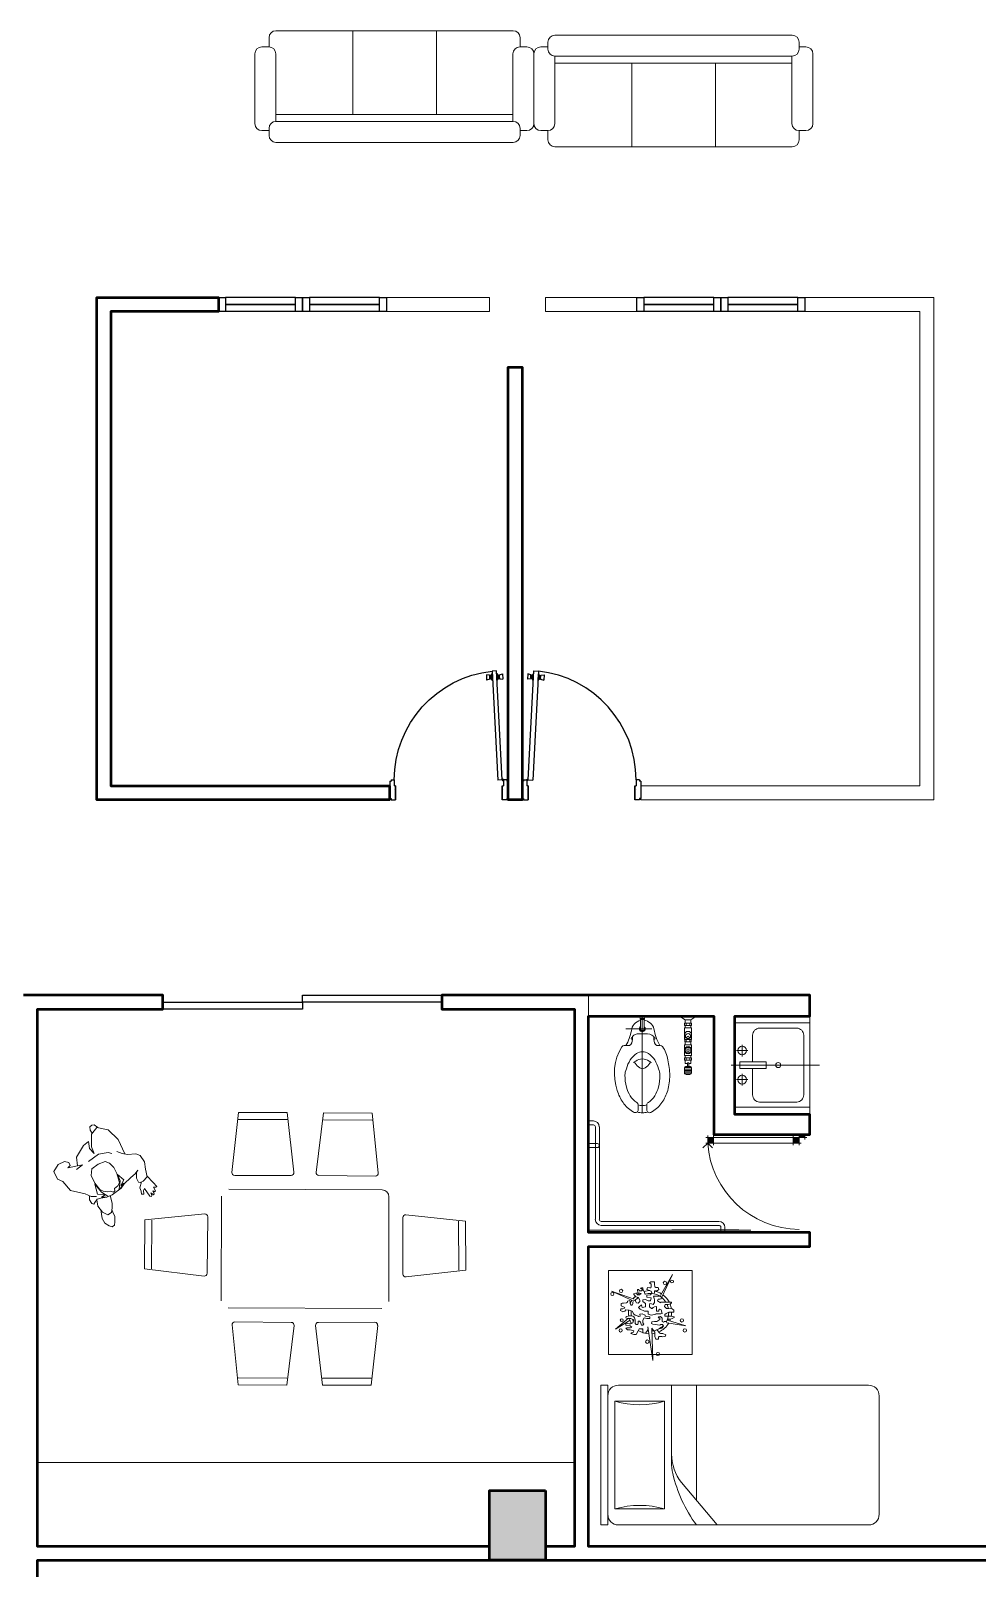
# Model space of a CAD drawing. Header units: millimetres. Extents: x 2508 to 2607, y 837 to 997.
# Drawn here: x 2554.78 to 2561.56, y 849.12 to 860.14 of the extents above; entities that cross this region are included whole.
import ezdxf

# ---------------------------------------------------------------- set-up
doc = ezdxf.new("R2010")
doc.units = ezdxf.units.MM
for name, color, linetype, lineweight in [('COLUMNAS', 255, 'Continuous', 50), ('MOBILIARIO', 181, 'Continuous', 9), ('PAREDES', 7, 'Continuous', 50), ('PERSONAS', 151, 'Continuous', 0), ('PISO EST', 250, 'Continuous', 0)]:
    doc.layers.add(name, color=color, linetype=linetype, lineweight=lineweight)
doc.layers.add('PUERT', color=20, linetype='Continuous')
doc.layers.add('VENTANA', color=5, linetype='Continuous')

# ---------------------------------------------------------------- blocks, each defined once
blk = doc.blocks.new('gkgk')
for p, q in [((-0.035, 0.002), (0.008, 0.83)), ((0.043, 0.828), (0, 0)), ((0.008, 0.83), (0.043, 0.828)), ((-0.037, 0.806), (-0.039, 0.766)), ((-0.015, 0.77), (-0.039, 0.766)), ((-0.013, 0.8), (-0.037, 0.806)), ((-0.014, 0.776), (-0.015, 0.77)), ((-0.014, 0.776), (-0.013, 0.794)), ((-0.01, 0.776), (-0.014, 0.776)), ((-0.013, 0.794), (-0.013, 0.8)), ((-0.009, 0.793), (-0.013, 0.794)), ((-0.01, 0.776), (-0.009, 0.793)), ((-0.01, 0.776), (-0.01, 0.773)), ((-0.006, 0.773), (-0.01, 0.773)), ((-0.009, 0.793), (-0.009, 0.796)), ((-0.005, 0.796), (-0.009, 0.796)), ((-0.006, 0.773), (-0.007, 0.77)), ((-0.003, 0.77), (-0.007, 0.77)), ((-0.006, 0.773), (-0.005, 0.796)), ((-0.001, 0.798), (-0.005, 0.799)), ((-0.005, 0.796), (-0.005, 0.799)), ((-0.003, 0.77), (-0.001, 0.798)), ((0.003, 0.758), (-0.003, 0.77)), ((0.006, 0.81), (-0.001, 0.798)), ((0.003, 0.758), (0.006, 0.81)), ((0.005, 0.758), (0.003, 0.758)), ((0.007, 0.81), (0.006, 0.81)), ((0.04, 0.756), (0.041, 0.756)), ((0.041, 0.756), (0.044, 0.808)), ((0.041, 0.782), (0.041, 0.782)), ((0.041, 0.782), (0.041, 0.782)), ((0.041, 0.756), (0.048, 0.767)), ((0.042, 0.808), (0.044, 0.808)), ((0.044, 0.808), (0.05, 0.796)), ((0.048, 0.767), (0.05, 0.796)), ((0.048, 0.767), (0.052, 0.767)), ((0.05, 0.796), (0.054, 0.796)), ((0.052, 0.77), (0.053, 0.792)), ((0.052, 0.77), (0.056, 0.77)), ((0.052, 0.77), (0.052, 0.767)), ((0.053, 0.792), (0.054, 0.796)), ((0.053, 0.792), (0.057, 0.792)), ((0.056, 0.772), (0.057, 0.79)), ((0.056, 0.772), (0.06, 0.772)), ((0.056, 0.772), (0.056, 0.77)), ((0.057, 0.79), (0.057, 0.792)), ((0.057, 0.79), (0.061, 0.79)), ((0.06, 0.772), (0.061, 0.79)), ((0.06, 0.772), (0.06, 0.766)), ((0.06, 0.766), (0.084, 0.76)), ((0.061, 0.79), (0.062, 0.796)), ((0.062, 0.796), (0.086, 0.799)), ((0.086, 0.799), (0.084, 0.76)), ((-0.07, 0.002), (-0.045, 0.002)), ((-0.07, 0.002), (-0.07, -0.008)), ((-0.045, 0.002), (-0.045, -0.043)), ((-0.035, 0.002), (0, 0)), ((0.785, 0.002), (0.785, -0.043)), ((0.81, 0.002), (0.785, 0.002)), ((0.81, 0.002), (0.81, -0.008)), ((-0.08, -0.008), (-0.08, -0.138)), ((-0.08, -0.008), (-0.07, -0.008)), ((-0.035, -0.043), (-0.045, -0.043)), ((-0.045, -0.073), (-0.045, -0.073)), ((-0.045, -0.073), (-0.045, -0.073)), ((-0.035, -0.043), (-0.035, -0.148)), ((-0.035, -0.148), (-0.035, -0.043)), ((0.775, -0.043), (0.775, -0.148)), ((0.775, -0.148), (0.775, -0.043)), ((0.775, -0.043), (0.785, -0.043)), ((0.785, -0.073), (0.785, -0.073)), ((0.785, -0.073), (0.785, -0.073)), ((0.82, -0.008), (0.81, -0.008)), ((0.82, -0.008), (0.82, -0.138)), ((-0.08, -0.138), (-0.07, -0.138)), ((-0.07, -0.138), (-0.07, -0.148)), ((-0.07, -0.148), (-0.035, -0.148)), ((0.81, -0.148), (0.775, -0.148)), ((0.82, -0.138), (0.81, -0.138)), ((0.81, -0.138), (0.81, -0.148))]:
    blk.add_line(p, q)
at = {"ltscale": 0.25}
blk.add_circle((-0.04, 0.002), 0.005, dxfattribs=at)
blk.add_arc((-0.045, 0.002), 0.83, 360, 83.893)
blk = doc.blocks.new('DFHHHI0000000')
at = {"color": 7, "xscale": 0.9444444444444708, "yscale": 0.9444444444444708, "zscale": 0.9444444444444708, "rotation": 295.000000000284}
blk.add_blockref('gkgk', (2624.671, 1467.705), dxfattribs=at)
blk = doc.blocks.new('pcorredisa')
at = {"layer": 'PUERT'}
blk.add_lwpolyline([(2182.666, 1094.97), (2182.716, 1094.97), (2182.716, 1093.97), (2182.766, 1093.97), (2182.766, 1092.97), (2182.716, 1092.97), (2182.716, 1093.97), (2182.666, 1093.97), (2182.666, 1094.97), (2182.666, 1094.97)], dxfattribs=at)
blk = doc.blocks.new('ERGT')
at = {"layer": 'VENTANA'}
for p, q in [((2669.593, 967.525), (2669.091, 967.525)), ((2669.593, 967.425), (2669.091, 967.425))]:
    blk.add_line(p, q, dxfattribs=at)
blk.add_lwpolyline([(2669.643, 967.525), (2669.643, 967.425), (2669.593, 967.425), (2669.593, 967.475), (2669.091, 967.475), (2669.091, 967.425), (2669.041, 967.425), (2669.041, 967.525), (2669.091, 967.525), (2669.091, 967.475), (2669.593, 967.475), (2669.593, 967.525), (2669.643, 967.525)], dxfattribs=at)
blk = doc.blocks.new('LAV2')
for p, q in [((0, 0), (0, -0.4725)), ((0.225, -0.0208), (-0.225, -0.0208)), ((-0.225, -0.0208), (-0.225, -0.4208)), ((-0.0466, -0.0596), (-0.1087, -0.0596)), ((-0.0777, -0.0285), (-0.0777, -0.0907)), ((0.1087, -0.0596), (0.0466, -0.0596)), ((0.0777, -0.0285), (0.0777, -0.0907)), ((0.225, -0.4208), (0.225, -0.0208)), ((0.225, -0.4208), (-0.225, -0.4208)), ((-0.225, -0.4208), (0.225, -0.4208))]:
    blk.add_line(p, q)
blk.add_lwpolyline([(-0.0173, -0.0469), (0.0173, -0.0469), (0.0173, -0.1872), (-0.0173, -0.1872)], close=True)
blk.add_lwpolyline([(-0.0173, -0.1153), (-0.1594, -0.1153, 0.414214), (-0.1972, -0.1531), (-0.1972, -0.3511, 0.414214), (-0.1594, -0.3889), (0.1594, -0.3889, 0.414214), (0.1972, -0.3511), (0.1972, -0.1531, 0.414214), (0.1594, -0.1153), (0.0173, -0.1153)], format="xyb")
for centre, radius in [((-0.0777, -0.0596), 0.0233), ((0.0777, -0.0596), 0.0233), ((0, -0.2524), 0.0136)]:
    blk.add_circle(centre, radius)
blk = doc.blocks.new('w.c.1')
for p, q in [((712.552, 433.531), (712.552, 433.582)), ((712.561, 433.531), (712.561, 433.582)), ((712.571, 433.531), (712.571, 433.582)), ((712.581, 433.531), (712.581, 433.582)), ((712.591, 433.531), (712.591, 433.582)), ((712.62, 433.577), (712.644, 433.577)), ((712.62, 433.562), (712.62, 433.577)), ((712.661, 433.577), (712.678, 433.577)), ((712.697, 433.567), (712.716, 433.578)), ((712.734, 433.567), (712.716, 433.578)), ((712.755, 433.577), (712.776, 433.577)), ((712.776, 433.533), (712.776, 433.58)), ((712.776, 433.58), (712.793, 433.58)), ((712.875, 433.577), (712.892, 433.577)), ((712.892, 433.582), (712.91, 433.582)), ((712.892, 433.531), (712.892, 433.582)), ((712.91, 433.531), (712.91, 433.582)), ((712.91, 433.577), (712.934, 433.577)), ((712.6, 433.562), (712.626, 433.562)), ((712.6, 433.552), (712.626, 433.552)), ((712.62, 433.536), (712.62, 433.552)), ((712.62, 433.536), (712.644, 433.536)), ((712.626, 433.562), (712.626, 433.552)), ((712.661, 433.569), (712.644, 433.569)), ((712.661, 433.544), (712.644, 433.544)), ((712.661, 433.536), (712.678, 433.536)), ((712.697, 433.567), (712.697, 433.546)), ((712.697, 433.546), (712.716, 433.535)), ((712.734, 433.546), (712.716, 433.535)), ((712.734, 433.567), (712.734, 433.546)), ((712.755, 433.536), (712.776, 433.536)), ((712.793, 433.569), (712.776, 433.569)), ((712.793, 433.544), (712.776, 433.544)), ((712.776, 433.533), (712.793, 433.533)), ((712.875, 433.536), (712.892, 433.536)), ((712.91, 433.569), (712.892, 433.569)), ((712.91, 433.544), (712.892, 433.544)), ((712.892, 433.531), (712.91, 433.531)), ((712.91, 433.536), (712.934, 433.536)), ((712.869, 433.298), (712.869, 433.112)), ((712.267, 433.229), (712.961, 433.229))]:
    blk.add_line(p, q)
for points in [[(712.587, 433.582, -0.414214), (712.6, 433.57), (712.6, 433.544, -0.414214), (712.587, 433.531), (712.555, 433.531, -0.414214), (712.542, 433.544), (712.542, 433.57, -0.414214), (712.555, 433.582)], [(712.749, 433.358), (712.749, 433.333, 0.254955), (712.792, 433.312), (712.814, 433.312, -0.181863), (712.834, 433.249), (712.834, 433.205, -0.233721), (712.814, 433.158), (712.792, 433.158, 0.254955), (712.749, 433.137), (712.749, 433.099, -0.255365), (712.74, 433.082, -0.225319), (712.427, 433.05, -0.081507), (712.34, 433.091, -0.106956), (712.277, 433.158, -0.024221), (712.27, 433.17, -0.551249), (712.289, 433.199), (712.323, 433.199, -0.25566), (712.34, 433.19, 0.111287), (712.388, 433.143, 0.076383), (712.452, 433.115, 0.063316), (712.536, 433.105, 0.116242), (712.582, 433.115, 0.076383), (712.646, 433.143, 0.107132), (712.692, 433.188, 0.147565), (712.705, 433.23, 0.147565), (712.692, 433.273, 0.107132), (712.646, 433.318, 0.076383), (712.582, 433.345, 0.116242), (712.536, 433.356, 0.063316), (712.452, 433.345, 0.076383), (712.388, 433.318, 0.107132), (712.342, 433.273, 0.007233), (712.341, 433.271, -0.258993), (712.323, 433.261), (712.289, 433.261, -0.551249), (712.27, 433.291, -0.024221), (712.277, 433.303, -0.106956), (712.34, 433.37, -0.081507), (712.427, 433.411, -0.069614), (712.536, 433.426, -0.069614), (712.646, 433.411, -0.125304), (712.742, 433.374, -0.222257)], [(712.937, 433.242), (712.869, 433.242, 1), (712.869, 433.217), (712.937, 433.217)]]:
    blk.add_lwpolyline(points, format="xyb", close=True)
for points in [[(712.644, 433.531), (712.644, 433.582), (712.661, 433.582), (712.661, 433.531)], [(712.678, 433.582), (712.678, 433.531), (712.755, 433.531), (712.755, 433.582)], [(712.875, 433.582), (712.875, 433.531), (712.793, 433.531), (712.793, 433.582)], [(712.934, 433.577), (712.934, 433.536), (712.961, 433.492), (712.961, 433.621)], [(712.961, 433.209), (712.961, 433.25), (712.942, 433.246), (712.942, 433.213)], [(712.942, 433.214), (712.942, 433.245), (712.937, 433.245), (712.937, 433.214)]]:
    blk.add_lwpolyline(points, close=True)
for points in [[(712.272, 433.266, 0.069686), (712.267, 433.23, 0.075487), (712.273, 433.192, 0.106956)], [(712.324, 433.261, 0.089657), (712.319, 433.23, 0.147565)], [(712.631, 433.288, 0.014204), (712.622, 433.283, 0.107132), (712.589, 433.25, 0.147565), (712.583, 433.23, 0.147565)], [(712.627, 433.167, 0.029468), (712.638, 433.182, 0.147565), (712.653, 433.23, 0.147565), (712.638, 433.278, 0.029468), (712.627, 433.294, 0.076383)], [(712.319, 433.23, 0.089637), (712.324, 433.2, 0.107132)], [(712.583, 433.23, 0.147565), (712.589, 433.211, 0.107132), (712.622, 433.178, 0.014204), (712.631, 433.172, 0.063316)]]:
    blk.add_lwpolyline(points, format="xyb")
for centre, radius in [((712.716, 433.557), 0.0259), ((712.825, 433.557), 0.0259), ((712.716, 433.557), 0.00862), ((712.816, 433.557), 0.0186), ((712.807, 433.557), 0.00873)]:
    blk.add_circle(centre, radius)
for centre, radius, start, end in [((712.919, 433.651), 0.342, 240.1831, 261.5378), ((712.801, 433.312), 0.00875, 0.1305, 179.8693), ((712.869, 433.229), 0.0206, 37.5993, 322.4004), ((712.869, 433.229), 0.0166, 49.4231, 310.5767), ((712.848, 433.233), 0.0826, 6.1613, 75.4476), ((712.919, 432.815), 0.342, 100.8317, 119.8167), ((712.801, 433.158), 0.00875, 180.1305, 359.8693), ((712.848, 433.233), 0.0826, 274.7414, 348.6028)]:
    blk.add_arc(centre, radius, start, end)
blk = doc.blocks.new('A$C6D5A01A4')
for p, q in [((-0.376, 0.506), (-0.376, 0.512)), ((-0.376, 0.506), (-0.304, 0.506)), ((-0.376, 0.506), (-0.304, 0.506)), ((-0.358, 0.467), (-0.358, 0.506)), ((-0.322, 0.467), (-0.322, 0.506)), ((-0.304, 0.506), (-0.304, 0.512)), ((-0.304, 0.506), (-0.304, 0.512)), ((0.75, 0.45), (-0.304, 0.45)), ((0.75, 0.414), (-0.304, 0.414)), ((0.767, -0.433), (0.767, 0.396)), ((0.803, -0.433), (0.803, 0.396)), ((0.86, -0.451), (0.821, -0.451)), ((0.86, -0.486), (0.821, -0.486))]:
    blk.add_line(p, q)
blk.add_lwpolyline([(0.86, -0.248), (0.785, -0.248, 1), (0.785, -0.283), (0.86, -0.283)], format="xyb")
for points in [[(0.865, -0.301), (0.86, -0.301), (0.86, -0.23), (0.865, -0.23)], [(0.865, -0.504), (0.86, -0.504), (0.86, -0.433), (0.865, -0.433)]]:
    blk.add_lwpolyline(points)
for centre, radius, start, end in [((-0.304, 0.467), 0.0533, 180, 270), ((-0.304, 0.467), 0.0178, 180, 270), ((0.75, 0.396), 0.0533, 360, 90), ((0.75, 0.396), 0.0178, 360, 90), ((0.821, -0.433), 0.0533, 180, 270), ((0.821, -0.433), 0.0178, 180, 270)]:
    blk.add_arc(centre, radius, start, end)
blk = doc.blocks.new('sd')
for points in [[(1270.682, 1653.237), (1270.64, 1653.237), (1270.64, 1653.279), (1270.682, 1653.279)], [(1271.295, 1653.237), (1271.253, 1653.237), (1271.253, 1653.279), (1271.295, 1653.279)], [(1271.337, 1653.3), (1271.295, 1653.3), (1271.295, 1653.279), (1271.337, 1653.279)]]:
    blk.add_hatch(color=7).paths.add_polyline_path(points)
at = {"color": 7}
for p, q in [((1269.785, 1654.299), (1271.372, 1654.299)), ((1269.785, 1652.599), (1269.785, 1654.299)), ((1271.372, 1654.149), (1271.372, 1654.299)), ((1269.785, 1654.149), (1270.685, 1654.149)), ((1270.685, 1654.149), (1270.685, 1653.3)), ((1270.835, 1654.149), (1270.835, 1653.445)), ((1270.835, 1654.149), (1271.372, 1654.149)), ((1271.372, 1653.443), (1271.372, 1654.149)), ((1271.372, 1653.445), (1270.835, 1653.445)), ((1271.372, 1653.445), (1271.372, 1653.3)), ((1271.372, 1653.445), (1271.372, 1653.3)), ((1270.64, 1653.237), (1270.606, 1653.203)), ((1270.626, 1653.279), (1271.351, 1653.279)), ((1270.626, 1653.237), (1271.309, 1653.237)), ((1270.64, 1653.237), (1270.64, 1653.293)), ((1270.64, 1653.237), (1270.675, 1653.203)), ((1270.682, 1653.223), (1270.682, 1653.293)), ((1271.372, 1653.3), (1270.685, 1653.3)), ((1271.253, 1653.293), (1271.253, 1653.223)), ((1271.372, 1653.3), (1271.261, 1653.3)), ((1271.295, 1653.3), (1271.295, 1653.223)), ((1271.337, 1653.3), (1271.337, 1653.265)), ((1270.862, 1652.617), (1269.785, 1652.614)), ((1271.372, 1652.599), (1269.785, 1652.599)), ((1270.049, 1652.614), (1270.049, 1652.615)), ((1270.862, 1652.617), (1270.382, 1652.616))]:
    blk.add_line(p, q, dxfattribs=at)
for p, q in [((1271.372, 1652.599), (1271.372, 1652.499)), ((1271.372, 1652.499), (1269.785, 1652.499))]:
    blk.add_line(p, q)
blk.add_lwpolyline([(1270.949, 1652.614), (1269.785, 1652.614)], dxfattribs=at)
blk.add_arc((1271.301, 1653.282), 0.662, 183.8685, 269.4864, dxfattribs=at)
at = {"layer": 'MOBILIARIO', "color": 7, "xscale": -1, "rotation": 270}
blk.add_blockref('w.c.1', (836.942, 941.188), dxfattribs=at)
at = {"layer": 'MOBILIARIO', "color": 7, "extrusion": (0, 0, -1), "xscale": -1.341626061127369, "yscale": 1.341626061127369, "zscale": -1.341626061127369, "rotation": 270}
blk.add_blockref('LAV2', (-1270.807, 1653.797), dxfattribs=at)
at = {"layer": 'MOBILIARIO', "color": 7, "xscale": 0.8000000000000831, "yscale": 0.8000000000000831, "zscale": 0.8000000000000831, "rotation": 179.9999895476215}
blk.add_blockref('A$C6D5A01A4', (1270.477, 1653.008), dxfattribs=at)
blk = doc.blocks.new('A$C45897303')
for p, q in [((0.022, 0.445), (0.45, 0.398)), ((0, 0.02), (0, 0.425)), ((0.4, 0.048), (0.4, 0.398)), ((0.45, 0.048), (0.45, 0.398)), ((0.022, 0), (0.45, 0.048))]:
    blk.add_line(p, q)
for centre, start, end in [((0.02, 0.425), 83.6598, 180), ((0.02, 0.02), 180, 276.3402)]:
    blk.add_arc(centre, 0.02, start, end)
blk = doc.blocks.new('cghk')
for p, q in [((-1.786, -0.745), (-3.486, -0.745)), ((-3.637, -1.379), (-3.637, -0.879)), ((-3.537, -0.829), (-3.587, -0.829)), ((-3.536, -0.795), (-3.536, -0.845)), ((-1.687, -0.829), (-1.737, -0.829)), ((-1.736, -0.845), (-1.736, -0.795)), ((-1.637, -1.379), (-1.637, -0.879)), ((-3.487, -1.379), (-3.487, -0.895)), ((-3.486, -0.895), (-1.786, -0.895)), ((-3.486, -0.945), (-1.787, -0.945)), ((-2.936, -1.545), (-2.936, -0.945)), ((-2.336, -1.545), (-2.336, -0.945)), ((-1.787, -0.895), (-1.787, -1.379)), ((-3.587, -1.429), (-3.537, -1.429)), ((-3.536, -1.429), (-3.536, -1.495)), ((-1.737, -1.429), (-1.687, -1.429)), ((-1.736, -1.495), (-1.736, -1.429)), ((-3.322, -1.545), (-3.486, -1.545)), ((-2.722, -1.545), (-3.363, -1.545)), ((-2.122, -1.545), (-2.763, -1.545)), ((-1.786, -1.545), (-2.163, -1.545))]:
    blk.add_line(p, q)
for centre, start, end in [((-3.486, -0.795), 90, 180), ((-3.486, -0.795), 90, 180), ((-1.786, -0.795), 0, 90), ((-3.587, -0.879), 90, 180), ((-3.486, -0.845), 180, 270), ((-1.786, -0.845), 270, 0), ((-1.687, -0.879), 0, 90), ((-3.587, -1.379), 180, 270), ((-3.537, -1.379), 270, 0), ((-1.737, -1.379), 180, 270), ((-1.687, -1.379), 270, 0), ((-3.486, -1.495), 180, 270), ((-1.786, -1.495), 270, 0)]:
    blk.add_arc(centre, 0.05, start, end)
blk = doc.blocks.new('tgyery4')
at = {"layer": 'PERSONAS'}
for points in [[(0.152, 0.217), (0.175, 0.275), (0.177, 0.314), (0.16, 0.347), (0.144, 0.363), (0.125, 0.362), (0.11, 0.342), (0.09, 0.31), (0.086, 0.277), (0.083, 0.257)], [(-0.202, 0.197), (-0.168, 0.227), (-0.165, 0.251), (-0.156, 0.271), (-0.17, 0.281), (-0.183, 0.257), (-0.196, 0.249), (-0.2, 0.316), (-0.209, 0.323), (-0.214, 0.317), (-0.218, 0.297), (-0.227, 0.319), (-0.236, 0.317), (-0.238, 0.294), (-0.246, 0.305), (-0.255, 0.303), (-0.257, 0.273), (-0.27, 0.283), (-0.279, 0.281), (-0.271, 0.242), (-0.257, 0.18)], [(0.041, 0.165), (0.058, 0.218), (0.074, 0.246), (0.096, 0.273), (0.127, 0.275), (0.15, 0.238), (0.157, 0.183), (0.139, 0.141)], [(-0.162, -0.081), (-0.189, -0.05), (-0.216, -0.023), (-0.271, 0.003), (-0.292, 0.03), (-0.293, 0.084), (-0.273, 0.134), (-0.255, 0.185), (-0.214, 0.198), (-0.191, 0.196), (-0.183, 0.187), (-0.185, 0.156), (-0.205, 0.122), (-0.222, 0.111), (-0.192, 0.124), (-0.152, 0.13), (-0.088, 0.143), (-0.053, 0.159), (0.027, 0.166), (0.067, 0.162), (0.109, 0.146), (0.135, 0.139), (0.161, 0.15), (0.173, 0.157), (0.183, 0.146), (0.184, 0.115), (0.168, 0.089)], [(-0.038, 0.159), (-0.075, 0.111), (-0.082, 0.062), (-0.1, 0.119), (-0.062, 0.141), (-0.089, 0.139), (-0.045, 0.159)], [(0.074, 0.159), (0.1, 0.143), (0.069, 0.141), (0.113, 0.108), (0.093, 0.038), (0.083, 0.111), (0.058, 0.159)], [(0.129, 0.119), (0.161, 0.1), (0.188, 0.06), (0.267, -0.014), (0.28, -0.098), (0.304, -0.131), (0.297, -0.192), (0.245, -0.22), (0.197, -0.214), (0.172, -0.192), (0.177, -0.168), (0.199, -0.163), (0.098, -0.128), (0.153, -0.12)], [(0.132, -0.139), (0.107, -0.196), (0.021, -0.242), (-0.025, -0.247), (-0.005, -0.201), (-0.016, -0.153), (-0.025, -0.203), (-0.071, -0.282), (-0.128, -0.304), (-0.189, -0.247), (-0.216, -0.15), (-0.202, -0.037)], [(0.048, -0.124), (-0.04, -0.133), (-0.106, -0.107), (-0.124, -0.087)], [(-0.078, -0.285), (-0.078, -0.31), (-0.088, -0.332), (-0.106, -0.337), (-0.122, -0.33), (-0.134, -0.299)]]:
    blk.add_lwpolyline(points, dxfattribs=at)
blk.add_lwpolyline([(0.008, 0.157), (0.021, 0.139), (0.045, 0.13), (0.067, 0.111), (0.082, 0.088), (0.089, 0.032), (0.083, -0.03), (0.056, -0.067), (-0.001, -0.073), (-0.054, -0.063), (-0.075, -0.038), (-0.084, 0.005), (-0.08, 0.054), (-0.071, 0.095), (-0.062, 0.121), (-0.042, 0.132), (-0.012, 0.137), (-0.005, 0.152)], close=True, dxfattribs=at)
blk = doc.blocks.new('MATA')
at = {"layer": 'MOBILIARIO'}
for p, q in [((-0.162, 0.27), (-0.076, 0.12)), ((-0.081, 0.099), (-0.162, 0.27)), ((-0.084, 0.105), (-0.07, 0.114)), ((-0.07, 0.114), (-0.043, 0.114)), ((-0.058, 0.177), (-0.064, 0.163)), ((-0.064, 0.163), (-0.052, 0.154)), ((-0.043, 0.177), (-0.058, 0.177)), ((-0.052, 0.154), (-0.032, 0.154)), ((-0.035, 0.183), (-0.043, 0.177)), ((-0.043, 0.114), (-0.026, 0.114)), ((-0.032, 0.201), (-0.035, 0.183)), ((-0.032, 0.218), (-0.032, 0.201)), ((-0.006, 0.218), (-0.032, 0.218)), ((-0.032, 0.154), (-0.032, 0.137)), ((-0.026, 0.114), (-0.029, 0.099)), ((-0.014, 0.14), (-0.009, 0.152)), ((-0.003, 0.125), (-0.014, 0.14)), ((-0.009, 0.201), (0.003, 0.21)), ((-0.009, 0.183), (-0.009, 0.201)), ((-0.006, 0.175), (-0.009, 0.183)), ((-0.009, 0.152), (0.023, 0.163)), ((0.003, 0.21), (-0.006, 0.218)), ((0, 0.175), (-0.006, 0.175)), ((0.023, 0.122), (-0.003, 0.125)), ((0.017, 0.177), (0, 0.175)), ((0.023, 0.163), (0.017, 0.177)), ((0.023, 0.108), (0.023, 0.122)), ((0.041, 0.149), (0.035, 0.128)), ((0.05, 0.166), (0.041, 0.149)), ((0.05, 0.175), (0.05, 0.166)), ((0.061, 0.175), (0.05, 0.175)), ((0.052, 0.16), (0.067, 0.172)), ((0.061, 0.154), (0.052, 0.16)), ((0.067, 0.172), (0.061, 0.175)), ((0.075, 0.154), (0.061, 0.154)), ((0.064, 0.134), (0.087, 0.14)), ((0.075, 0.125), (0.064, 0.134)), ((0.081, 0.163), (0.075, 0.154)), ((0.09, 0.125), (0.075, 0.125)), ((0.09, 0.163), (0.081, 0.163)), ((0.081, 0.105), (0.101, 0.111)), ((0.087, 0.14), (0.09, 0.163)), ((0.096, 0.137), (0.09, 0.125)), ((0.101, 0.137), (0.096, 0.137)), ((0.119, 0.131), (0.101, 0.137)), ((0.101, 0.111), (0.11, 0.122)), ((0.11, 0.122), (0.119, 0.131)), ((0.275, 0.152), (0.113, 0.094)), ((0.125, 0.085), (0.275, 0.152)), ((-0.171, 0.015), (-0.16, 0.024)), ((-0.171, 0.004), (-0.171, 0.015)), ((-0.171, 0.001), (-0.171, 0.004)), ((-0.154, 0.001), (-0.171, 0.001)), ((-0.16, 0.024), (-0.127, 0.027)), ((-0.154, 0.073), (-0.119, 0.073)), ((-0.154, 0.067), (-0.154, 0.073)), ((-0.148, 0.059), (-0.154, 0.067)), ((-0.136, 0.001), (-0.154, 0.001)), ((-0.131, 0.056), (-0.148, 0.059)), ((-0.116, -0.008), (-0.136, 0.001)), ((-0.122, 0.056), (-0.131, 0.056)), ((-0.127, 0.027), (-0.119, 0.027)), ((-0.11, 0.056), (-0.122, 0.056)), ((-0.119, 0.073), (-0.076, 0.073)), ((-0.119, 0.027), (-0.105, 0.041)), ((-0.105, 0.041), (-0.11, 0.056)), ((-0.081, 0.018), (-0.087, -0.008)), ((-0.081, 0.096), (-0.084, 0.105)), ((-0.07, 0.094), (-0.081, 0.096)), ((-0.072, 0.021), (-0.081, 0.018)), ((-0.076, 0.067), (-0.055, 0.082)), ((-0.076, 0.073), (-0.076, 0.067)), ((-0.064, 0.018), (-0.072, 0.021)), ((-0.058, 0.094), (-0.07, 0.094)), ((-0.064, 0.007), (-0.064, 0.018)), ((-0.046, 0.007), (-0.064, 0.007)), ((-0.055, 0.082), (-0.058, 0.094)), ((-0.046, 0.041), (-0.046, 0.021)), ((-0.046, 0.041), (-0.046, 0.041)), ((-0.032, 0.038), (-0.046, 0.041)), ((-0.046, 0.021), (-0.046, 0.018)), ((-0.046, 0.018), (-0.046, 0.007)), ((-0.029, 0.099), (-0.032, 0.088)), ((-0.032, 0.088), (-0.032, 0.07)), ((-0.032, 0.07), (-0.023, 0.056)), ((-0.023, 0.033), (-0.032, 0.038)), ((-0.023, 0.056), (-0.012, 0.059)), ((-0.017, 0.027), (-0.023, 0.033)), ((-0.012, 0.027), (-0.017, 0.027)), ((-0.012, 0.059), (0, 0.062)), ((0.003, 0.038), (-0.012, 0.027)), ((-0.009, 0.102), (0.023, 0.108)), ((-0.003, 0.082), (-0.009, 0.102)), ((0.012, 0.082), (-0.003, 0.082)), ((0, 0.062), (0.003, 0.05)), ((0.003, 0.05), (0.003, 0.038)), ((0.032, 0.091), (0.012, 0.082)), ((0.012, 0.007), (0.038, 0.007)), ((0.012, -0.005), (0.012, 0.007)), ((0.05, 0.088), (0.032, 0.091)), ((0.032, 0.062), (0.05, 0.076)), ((0.032, 0.038), (0.032, 0.062)), ((0.055, 0.035), (0.032, 0.038)), ((0.038, 0.007), (0.07, 0.021)), ((0.05, 0.076), (0.05, 0.088)), ((0.061, 0.053), (0.055, 0.035)), ((0.078, 0.038), (0.061, 0.053)), ((0.07, 0.021), (0.081, 0.035)), ((0.072, 0.085), (0.081, 0.105)), ((0.072, 0.076), (0.072, 0.085)), ((0.084, 0.064), (0.072, 0.076)), ((0.081, 0.035), (0.078, 0.038)), ((0.096, 0.067), (0.084, 0.064)), ((0.105, 0.085), (0.096, 0.067)), ((0.119, 0.082), (0.105, 0.085)), ((0.116, -0.014), (0.128, 0.007)), ((0.122, 0.073), (0.119, 0.082)), ((0.122, 0.062), (0.122, 0.073)), ((0.128, 0.05), (0.122, 0.062)), ((0.134, 0.05), (0.128, 0.05)), ((0.128, 0.007), (0.148, 0.015)), ((0.142, 0.062), (0.134, 0.05)), ((0.145, 0.085), (0.142, 0.073)), ((0.142, 0.073), (0.142, 0.062)), ((0.162, 0.079), (0.145, 0.085)), ((0.148, 0.015), (0.174, 0.018)), ((0.162, 0.073), (0.162, 0.079)), ((0.168, 0.067), (0.162, 0.073)), ((0.189, 0.064), (0.168, 0.067)), ((0.174, 0.018), (0.18, 0.007)), ((0.18, 0.035), (0.206, 0.047)), ((0.183, 0.03), (0.18, 0.035)), ((0.18, 0.007), (0.194, 0.004)), ((0.194, 0.024), (0.183, 0.03)), ((0.197, 0.064), (0.189, 0.064)), ((0.209, 0.024), (0.194, 0.024)), ((0.194, 0.004), (0.212, 0.012)), ((0.2, 0.064), (0.197, 0.064)), ((0.206, 0.062), (0.2, 0.064)), ((0.206, 0.047), (0.206, 0.062)), ((0.212, 0.012), (0.209, 0.024)), ((-0.258, -0.098), (-0.125, -0.057)), ((-0.122, -0.075), (-0.258, -0.098)), ((-0.174, -0.034), (-0.154, -0.028)), ((-0.174, -0.037), (-0.174, -0.034)), ((-0.16, -0.046), (-0.174, -0.037)), ((-0.148, -0.049), (-0.16, -0.046)), ((-0.154, -0.028), (-0.133, -0.028)), ((-0.133, -0.049), (-0.148, -0.049)), ((-0.133, -0.028), (-0.107, -0.028)), ((-0.125, -0.057), (-0.133, -0.049)), ((-0.119, -0.066), (-0.122, -0.075)), ((-0.105, -0.066), (-0.119, -0.066)), ((-0.107, -0.017), (-0.116, -0.008)), ((-0.107, -0.028), (-0.107, -0.017)), ((-0.096, -0.072), (-0.105, -0.066)), ((-0.098, -0.101), (-0.09, -0.089)), ((-0.084, -0.115), (-0.098, -0.101)), ((-0.087, -0.066), (-0.096, -0.072)), ((-0.09, -0.089), (-0.078, -0.089)), ((-0.087, -0.008), (-0.078, -0.011)), ((-0.076, -0.031), (-0.087, -0.043)), ((-0.087, -0.043), (-0.087, -0.051)), ((-0.087, -0.051), (-0.087, -0.066)), ((-0.078, -0.011), (-0.058, -0.011)), ((-0.078, -0.089), (-0.07, -0.092)), ((-0.064, -0.034), (-0.076, -0.031)), ((-0.07, -0.04), (-0.058, -0.04)), ((-0.07, -0.051), (-0.07, -0.04)), ((-0.049, -0.066), (-0.07, -0.051)), ((-0.07, -0.092), (-0.02, -0.086)), ((-0.058, -0.04), (-0.064, -0.034)), ((-0.058, -0.011), (-0.041, -0.011)), ((-0.032, -0.066), (-0.049, -0.066)), ((-0.041, -0.011), (-0.041, -0.014)), ((-0.041, -0.014), (-0.009, -0.02)), ((-0.014, -0.069), (-0.032, -0.066)), ((-0.02, -0.086), (-0.012, -0.081)), ((0.015, -0.104), (-0.02, -0.347)), ((-0.012, -0.081), (-0.014, -0.069)), ((-0.009, -0.02), (0.012, -0.014)), ((0, -0.034), (0.026, -0.031)), ((0, -0.046), (0, -0.034)), ((0.023, -0.046), (0, -0.046)), ((0.012, -0.014), (0.012, -0.005)), ((0.041, -0.04), (0.023, -0.046)), ((0.026, -0.031), (0.035, -0.028)), ((0.035, -0.02), (0.055, -0.011)), ((0.035, -0.028), (0.035, -0.02)), ((0.052, -0.057), (0.041, -0.04)), ((0.043, -0.086), (0.05, -0.075)), ((0.052, -0.092), (0.043, -0.086)), ((0.05, -0.075), (0.052, -0.057)), ((0.061, -0.092), (0.052, -0.092)), ((0.055, -0.011), (0.072, -0.014)), ((0.067, -0.072), (0.061, -0.092)), ((0.075, -0.063), (0.067, -0.072)), ((0.072, -0.014), (0.07, -0.028)), ((0.07, -0.028), (0.081, -0.031)), ((0.084, -0.063), (0.075, -0.063)), ((0.081, -0.031), (0.084, -0.028)), ((0.084, -0.028), (0.107, -0.02)), ((0.084, -0.069), (0.084, -0.063)), ((0.084, -0.075), (0.084, -0.069)), ((0.087, -0.089), (0.084, -0.075)), ((0.099, -0.089), (0.087, -0.089)), ((0.105, -0.081), (0.099, -0.089)), ((0.11, -0.04), (0.105, -0.054)), ((0.105, -0.054), (0.105, -0.066)), ((0.105, -0.066), (0.105, -0.081)), ((0.107, -0.02), (0.116, -0.014)), ((0.116, -0.034), (0.11, -0.04)), ((0.122, -0.028), (0.116, -0.034)), ((0.116, -0.054), (0.136, -0.046)), ((0.122, -0.075), (0.116, -0.054)), ((0.134, -0.026), (0.122, -0.028)), ((0.136, -0.083), (0.122, -0.075)), ((0.13, -0.106), (0.142, -0.098)), ((0.139, -0.112), (0.13, -0.106)), ((0.148, -0.026), (0.134, -0.026)), ((0.136, -0.046), (0.162, -0.046)), ((0.148, -0.083), (0.136, -0.083)), ((0.247, -0.121), (0.142, -0.057)), ((0.142, -0.098), (0.174, -0.092)), ((0.156, -0.028), (0.148, -0.026)), ((0.16, -0.081), (0.148, -0.083)), ((0.154, -0.043), (0.247, -0.121)), ((0.171, -0.031), (0.156, -0.028)), ((0.174, -0.083), (0.16, -0.081)), ((0.162, -0.046), (0.174, -0.04)), ((0.174, -0.04), (0.171, -0.031)), ((0.174, -0.092), (0.174, -0.083)), ((-0.113, -0.162), (-0.093, -0.153)), ((-0.11, -0.173), (-0.113, -0.162)), ((-0.093, -0.176), (-0.11, -0.173)), ((-0.093, -0.153), (-0.076, -0.153)), ((-0.084, -0.173), (-0.093, -0.176)), ((-0.067, -0.118), (-0.084, -0.115)), ((-0.067, -0.173), (-0.084, -0.173)), ((-0.076, -0.153), (-0.072, -0.15)), ((-0.072, -0.15), (-0.049, -0.127)), ((-0.049, -0.127), (-0.067, -0.118)), ((-0.061, -0.179), (-0.067, -0.173)), ((-0.061, -0.194), (-0.061, -0.179)), ((-0.041, -0.194), (-0.061, -0.194)), ((-0.035, -0.173), (-0.041, -0.194)), ((-0.014, -0.115), (-0.035, -0.144)), ((-0.035, -0.144), (-0.035, -0.173)), ((-0.02, -0.347), (-0.014, -0.115)), ((0.012, -0.112), (0.017, -0.13)), ((0.017, -0.13), (0.032, -0.15)), ((0.032, -0.15), (0.052, -0.147)), ((0.052, -0.118), (0.078, -0.118)), ((0.052, -0.127), (0.052, -0.118)), ((0.052, -0.141), (0.052, -0.127)), ((0.052, -0.147), (0.052, -0.141)), ((0.078, -0.118), (0.084, -0.133)), ((0.084, -0.133), (0.099, -0.159)), ((0.099, -0.159), (0.116, -0.159)), ((0.116, -0.133), (0.142, -0.127)), ((0.119, -0.144), (0.116, -0.133)), ((0.116, -0.159), (0.136, -0.153)), ((0.128, -0.147), (0.119, -0.144)), ((0.134, -0.147), (0.128, -0.147)), ((0.136, -0.153), (0.134, -0.147)), ((0.151, -0.112), (0.139, -0.112)), ((0.142, -0.127), (0.16, -0.127)), ((0.165, -0.112), (0.151, -0.112)), ((0.16, -0.127), (0.174, -0.115)), ((0.174, -0.115), (0.165, -0.112))]:
    blk.add_line(p, q, dxfattribs=at)
for centre, radius in [((-0.158, 0.22), 0.0102), ((-0.107, 0.21), 0.0122), ((0.207, 0.153), 0.0122), ((0.27, 0.131), 0.0111), ((-0.229, -0.059), 0.0119), ((0.202, -0.057), 0.0105), ((-0.25, -0.13), 0.0119), ((0.019, -0.211), 0.0125), ((0.21, -0.13), 0.0117), ((-0.057, -0.3), 0.0113)]:
    blk.add_circle(centre, radius, dxfattribs=at)
for radius, start, end in [(0.155, 126.8453, 151.7688), (0.135, 74.8704, 147.1467), (0.155, 101.8313, 122.0986), (0.155, 74.6527, 89.9865), (0.155, 54.4374, 61.8083), (0.155, 38.5492, 47.6918), (0.155, 179.7481, 190.5917), (0.155, 158.0311, 170.8538), (0.135, 179.9597, 209.2904), (0.135, 155.6075, 168.6954), (0.135, 38.9212, 51.568), (0.155, 23.4336, 33.9673), (0.135, 348.9738, 4.047), (0.155, 349.9404, 5.8977), (0.155, 198.2806, 203.8042), (0.155, 209.792, 245.7946), (0.135, 225.2899, 263.6487), (0.135, 331.6357, 338.0695), (0.155, 328.5103, 342.8514), (0.155, 256.9489, 264.2726), (0.155, 272.6661, 302.5316), (0.135, 274.2806, 278.4931), (0.135, 292.8128, 298.8847)]:
    blk.add_arc((0, 0), radius, start, end, dxfattribs=at)
blk = doc.blocks.new('A$C16620E85')
at = {"layer": 'MOBILIARIO'}
blk.add_lwpolyline([(0, 0.045), (0, 0.645), (0.6, 0.645), (0.6, 0.045)], close=True, dxfattribs=at)
at = {"layer": 'PISO EST'}
blk.add_blockref('MATA', (0.302, 0.347), dxfattribs=at)
blk = doc.blocks.new('WEFETH')
at = {"layer": 'MOBILIARIO'}
for p, q in [((2622.089, 951.649), (2622.089, 952.65)), ((2622.14, 951.649), (2622.14, 952.65)), ((2622.216, 952.65), (2624.009, 952.65)), ((2622.597, 952.65), (2622.597, 952.098)), ((2622.775, 952.65), (2622.775, 951.827)), ((2624.085, 952.574), (2624.085, 951.725)), ((2622.191, 952.535), (2622.191, 951.763)), ((2622.546, 952.535), (2622.191, 952.535)), ((2622.546, 951.763), (2622.546, 952.535)), ((2622.924, 951.649), (2622.669, 951.952)), ((2622.191, 951.763), (2622.546, 951.763)), ((2622.14, 951.649), (2622.089, 951.649)), ((2624.009, 951.649), (2622.216, 951.649))]:
    blk.add_line(p, q, dxfattribs=at)
at = {"layer": 'MOBILIARIO', "lineweight": 0}
blk.add_line((2622.089, 952.65), (2622.14, 952.65), dxfattribs=at)
at = {"layer": 'MOBILIARIO'}
for centre, radius, start, end in [((2622.216, 952.574), 0.0762, 90, 180), ((2624.009, 952.574), 0.0762, 0, 90), ((2622.369, 953.145), 0.635, 253.7398, 286.2602), ((2622.929, 952.158), 0.332, 179.949, 218.3582), ((2622.993, 952.098), 0.396, 179.9954, 191.7482), ((2623.611, 952.257), 1.034, 193.3928, 216.0202), ((2622.369, 951.154), 0.635, 73.7398, 106.2602), ((2622.216, 951.725), 0.0762, 180, 270), ((2624.009, 951.725), 0.0762, 270, 0)]:
    blk.add_arc(centre, radius, start, end, dxfattribs=at)
at = {"color": 5, "xscale": -1}
blk.add_blockref('A$C16620E85', (2622.744, 952.826), dxfattribs=at)

msp = doc.modelspace()

# ---------------------------------------------------------------- hatches: boundary and pattern name
at = {"layer": 'COLUMNAS'}
msp.add_hatch(color=256, dxfattribs=at).paths.add_polyline_path([(2558.465, 849.674), (2558.465, 849.174), (2558.065, 849.174), (2558.065, 849.674)])

# ---------------------------------------------------------------- linework, layer by layer
msp.add_lwpolyline([(2558.465, 849.674), (2558.465, 849.174), (2558.065, 849.174), (2558.065, 849.674), (2558.465, 849.674)], dxfattribs=at)
at = {"layer": 'MOBILIARIO'}
for p, q in [((2556.142, 851.033), (2556.144, 851.783)), ((2557.295, 851.829), (2556.195, 851.833)), ((2557.342, 851.028), (2557.344, 851.778)), ((2557.292, 850.979), (2556.192, 850.983)), ((2554.824, 849.874), (2556.626, 849.874))]:
    msp.add_line(p, q, dxfattribs=at)
msp.add_lwpolyline([(2558.674, 849.274), (2558.674, 849.874), (2554.824, 849.874)], dxfattribs=at)
msp.add_arc((2557.294, 851.779), 0.05, 359.7907, 89.7907, dxfattribs=at)
at = {"layer": 'PAREDES'}
for points in [[(2557.349, 854.724), (2557.349, 854.624), (2555.249, 854.624), (2555.249, 858.224), (2556.122, 858.224), (2556.122, 858.124), (2555.349, 858.124), (2555.349, 857.724), (2555.349, 854.724), (2557.349, 854.724)], [(2558.199, 857.724), (2558.299, 857.724), (2558.299, 854.624), (2558.199, 854.624), (2558.199, 857.724), (2558.299, 857.724)], [(2562.724, 849.274), (2558.774, 849.274), (2558.774, 851.424), (2560.361, 851.424), (2560.361, 851.524), (2558.774, 851.524), (2558.774, 853.074), (2559.674, 853.074), (2559.674, 852.226), (2560.361, 852.226), (2560.361, 852.369), (2559.824, 852.369), (2559.824, 853.074), (2560.361, 853.074), (2560.361, 853.224), (2557.724, 853.224), (2557.724, 853.124), (2558.674, 853.124), (2558.674, 849.274), (2558.465, 849.274), (2558.465, 849.174), (2558.065, 849.174), (2558.065, 849.274), (2554.824, 849.274), (2554.824, 853.124), (2555.724, 853.124), (2555.724, 853.224), (2554.724, 853.224)], [(2552.024, 849.274), (2552.024, 849.124), (2554.674, 849.124), (2554.674, 847.574), (2554.824, 847.574), (2554.824, 849.174), (2562.824, 849.174)]]:
    msp.add_lwpolyline(points, dxfattribs=at)
at = {"layer": 'PAREDES', "lineweight": 0}
for points in [[(2557.326, 858.224), (2558.065, 858.224), (2558.065, 858.124), (2557.326, 858.124), (2557.326, 858.224)], [(2558.465, 858.224), (2559.122, 858.224), (2559.122, 858.124), (2558.465, 858.124), (2558.465, 858.224)], [(2560.326, 858.224), (2561.249, 858.224), (2561.249, 854.624), (2559.149, 854.624), (2559.149, 854.724), (2561.149, 854.724), (2561.149, 858.124), (2560.326, 858.124), (2560.326, 858.224)]]:
    msp.add_lwpolyline(points, dxfattribs=at)

# ---------------------------------------------------------------- block references
at = {"color": 3, "lineweight": 0}
for p in [(-112.919, -109.301), (-112.317, -109.301), (-109.919, -109.301), (-109.317, -109.301)]:
    msp.add_blockref('ERGT', p, dxfattribs=at)
at = {"rotation": 270}
msp.add_blockref('pcorredisa', (1462.754, 3035.89), dxfattribs=at)
at = {"layer": 'MOBILIARIO', "ltscale": 0.3, "xscale": -1, "rotation": 180}
msp.add_blockref('cghk', (2560.02, 858.591), dxfattribs=at)
at = {"layer": 'MOBILIARIO', "ltscale": 0.3}
msp.add_blockref('cghk', (2562.02, 860.849), dxfattribs=at)
at = {"layer": 'MOBILIARIO'}
msp.add_blockref('sd', (1288.989, -801.074), dxfattribs=at)
at = {"layer": 'MOBILIARIO', "color": 251, "lineweight": 18, "rotation": 211.1018751757425}
msp.add_blockref('tgyery4', (2555.296, 851.95), dxfattribs=at)
at = {"layer": 'MOBILIARIO', "ltscale": 0.05}
for p, rotation in [((2556.663, 851.933), 90.10674712493157), ((2557.444, 851.205), 0.1067471249166202), ((2556.818, 850.879), 270.1067471249071)]:
    msp.add_blockref('A$C45897303', p, dxfattribs=dict(at, rotation=rotation))
at = {"layer": 'MOBILIARIO', "ltscale": 0.05, "xscale": -1}
for p, rotation in [((2556.822, 851.932), 269.4746920851929), ((2556.041, 851.211), 359.4746920851836), ((2556.664, 850.879), 89.47469208516813)]:
    msp.add_blockref('A$C45897303', p, dxfattribs=dict(at, rotation=rotation))
at = {"layer": 'MOBILIARIO', "color": 3, "lineweight": 0}
msp.add_blockref('WEFETH', (-63.227, -102.221), dxfattribs=at)
at = {"layer": 'PUERT', "xscale": -1, "rotation": 295.0000000000002}
msp.add_blockref('DFHHHI0000000', (2337.165, -2144.274), dxfattribs=at)
at = {"layer": 'PUERT', "rotation": 64.99999999999983}
msp.add_blockref('DFHHHI0000000', (2779.333, -2144.274), dxfattribs=at)

doc.saveas('drawing.dxf')
